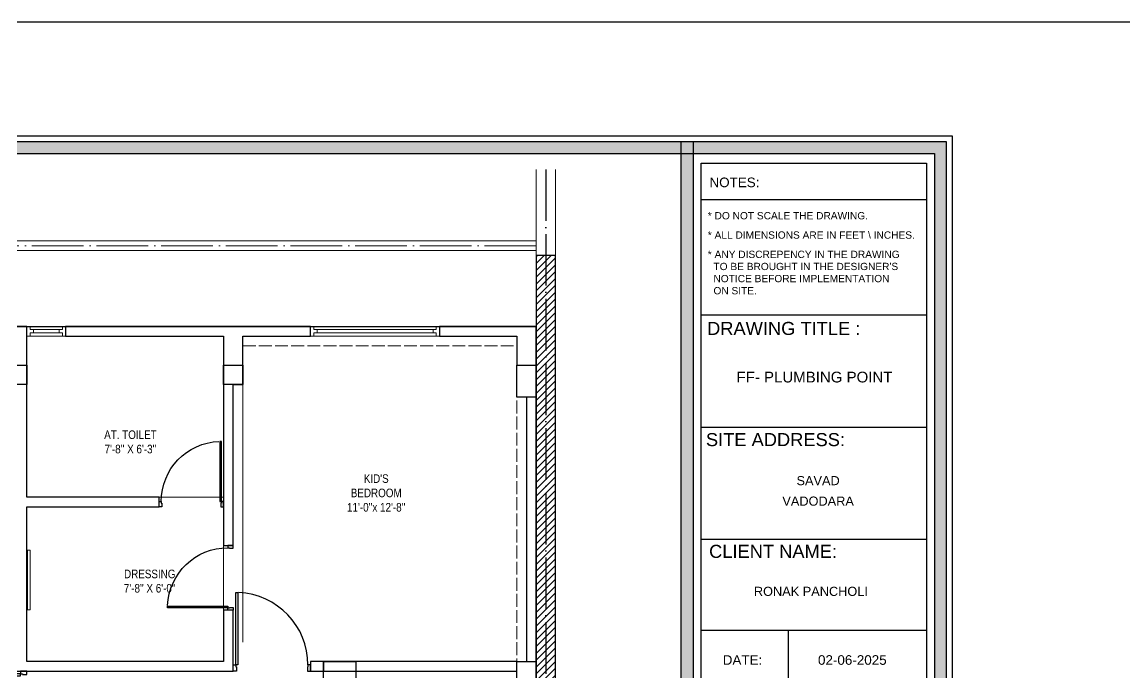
# Model space of a CAD drawing. Header units: millimetres. Extents: x 35877 to 3066687, y -650199 to -40525.
# Drawn here: x 148641 to 149154, y -177386 to -177084 of the extents above; entities that cross this region are included whole.
import ezdxf
from ezdxf.enums import TextEntityAlignment as Align

# ---------------------------------------------------------------- set-up
doc = ezdxf.new("R2010")
doc.units = ezdxf.units.MM
doc.header["$MEASUREMENT"] = 0
doc.linetypes.add('ACAD_ISO02W100', pattern=[15, 12, -3])
doc.linetypes.add('ACAD_ISO04W100', pattern=[30, 24, -3, 0, -3])
for name, color, linetype in [('AR DOOR', 40, 'Continuous'), ('AR ELE-5', 134, 'Continuous'), ('GROUND FLOOR  ( Text )', 251, 'Continuous')]:
    doc.layers.add(name, color=color, linetype=linetype)
for name, color, linetype, lineweight in [('COLUMN', 1, 'Continuous', 30), ('ELEVATION ( SPIRAL STAIR )', 250, 'Continuous', 9), ('FIRST FLOOR', 7, 'Continuous', 9), ('FIRST FLOOR ( DW_RAIL )', 7, 'Continuous', 9), ('FIRST FLOOR ( TEXT )', 7, 'Continuous', 9), ('FIRST FLOOR_( PLine )_', 251, 'Continuous', 30), ('GROUND FLOOR', 7, 'Continuous', 9), ('GROUND FLOOR  ( HATCH )', 251, 'Continuous', 9), ('Labelling', 1, 'Continuous', 25), ('NAME PLATE', 7, 'Continuous', 25), ('X_PLOT', 1, 'Continuous', 9), ('XX~SLAB ( BEAM )~ ( DIM )', 7, 'Continuous', 9)]:
    doc.layers.add(name, color=color, linetype=linetype, lineweight=lineweight)
doc.layers.add('XX~SLAB ( PLINE )', color=251, linetype='Continuous', plot=False)
doc.styles.add('Arial', font='arial.ttf')
doc.styles.add('KATHA', font='swissc.ttf')

# ---------------------------------------------------------------- blocks, each defined once
blk = doc.blocks.new('LAYOUT FILE')
at = {"layer": 'NAME PLATE', "true_color": 0xd39e00}
h = blk.add_hatch(color=42, dxfattribs=at)
h.paths.add_polyline_path([(3346889.83, -513806.18), (3346889.83, -514260.7), (3347535.56, -514260.7), (3347535.56, -513806.18)])
h.paths.add_polyline_path([(3346894.36, -513810.71), (3347531.03, -513810.71), (3347531.03, -514256.17), (3346894.36, -514256.17)], flags=16)
blk.add_hatch(color=42, dxfattribs=at).paths.add_polyline_path([(3347433.6, -514256.17), (3347438.13, -514256.17), (3347438.13, -513806.18), (3347433.6, -513806.18)])
at = {"layer": 'NAME PLATE', "color": 42, "true_color": 0xd39e00}
for p, q in [((3347527.96, -513828.55), (3347441.2, -513828.55)), ((3347527.96, -513872.99), (3347441.2, -513872.99)), ((3347527.96, -513916.26), (3347441.2, -513916.26)), ((3347527.96, -513959.27), (3347441.2, -513959.27)), ((3347527.96, -513994.31), (3347441.2, -513994.31)), ((3347474.77, -513994.31), (3347474.77, -514044.12))]:
    blk.add_line(p, q, dxfattribs=at)
for points in [[(3346887.56, -513803.91), (3347537.83, -513803.91), (3347537.83, -514262.96), (3346887.56, -514262.96)], [(3346889.83, -513806.18), (3347535.56, -513806.18), (3347535.56, -514260.7), (3346889.83, -514260.7)], [(3347433.6, -514256.17), (3347433.6, -513806.18), (3347438.13, -513806.18), (3347438.13, -514256.17)], [(3346894.36, -513810.71), (3347531.03, -513810.71), (3347531.03, -514256.17), (3346894.36, -514256.17)], [(3347441.2, -514252.44), (3347441.2, -513814.44), (3347527.96, -513814.44), (3347527.96, -514252.44)]]:
    blk.add_lwpolyline(points, close=True, dxfattribs=at)
at = {"layer": 'NAME PLATE', "style": 'Arial'}
for s, height, p in [('NOTES:', 3.699, (3347454.07, -513823.73)), ('DRAWING TITLE : ', 5.0338, (3347474.01, -513880.61)), ('SITE ADDRESS:', 5.0338, (3347469.85, -513923.39)), ('CLIENT NAME:', 5.0338, (3347468.93, -513966.4)), ('DATE:', 3.699, (3347457.17, -514007.54)), ('02-06-2025', 3.699, (3347499.44, -514007.54))]:
    blk.add_text(s, height=height, dxfattribs=at).set_placement(p, align=Align.CENTER)
at = {"layer": 'NAME PLATE', "char_height": 2.7974, "width": 108.0765, "attachment_point": 1, "style": 'Arial'}
for s, insert in [('* DO NOT SCALE THE DRAWING.', (3347443.82, -513833.31, 0)), ('* ALL DIMENSIONS ARE IN FEET \\\\ INCHES.', (3347443.82, -513840.75, 0)), ("* ANY DISCREPENCY IN THE DRAWING \\P  TO BE BROUGHT IN THE DESIGNER'S\\P  NOTICE BEFORE IMPLEMENTATION \\P  ON SITE.", (3347443.82, -513848.18, 0))]:
    blk.add_mtext(s, dxfattribs=dict(at, insert=insert))
blk = doc.blocks.new('*U18')
for points in [[(0, 0), (0, 1120), (-30, 1120), (-30, 0)], [(40, 0), (0, 0), (0, -30), (-10, -30), (-10, -100), (40, -100)], [(-1160, 0), (-1120, 0), (-1120, -30), (-1110, -30), (-1110, -100), (-1160, -100)]]:
    blk.add_lwpolyline(points, close=True)
at = {"layer": 'AR ELE-5', "linetype": 'ByBlock', "ltscale": 15}
blk.add_arc((2, -1), 1122, 92.373, 179.9653, dxfattribs=at)
blk = doc.blocks.new('*U19')
for points in [[(-1160, 0), (-1120, 0), (-1120, 30), (-1110, 30), (-1110, 100), (-1160, 100)], [(0, 0), (0, -1120), (-30, -1120), (-30, 0)], [(40, 0), (0, 0), (0, 30), (-10, 30), (-10, 100), (40, 100)]]:
    blk.add_lwpolyline(points, close=True)
at = {"layer": 'AR ELE-5', "linetype": 'ByBlock', "ltscale": 15}
blk.add_arc((2, 1), 1122, 180.0347, 267.627, dxfattribs=at)
blk = doc.blocks.new('*U29')
for points in [[(-40, 0), (0, 0), (0, 30), (10, 30), (10, 100), (-40, 100)], [(0, 0), (0, -1120), (30, -1120), (30, 0)], [(1160, 0), (1120, 0), (1120, 30), (1110, 30), (1110, 100), (1160, 100)]]:
    blk.add_lwpolyline(points, close=True)
at = {"layer": 'AR ELE-5', "linetype": 'ByBlock', "ltscale": 15}
blk.add_arc((-2, 1), 1122, 272.373, 359.9653, dxfattribs=at)

msp = doc.modelspace()

# ---------------------------------------------------------------- hatches: boundary and pattern name
at = {"layer": 'GROUND FLOOR  ( HATCH )'}
h = msp.add_hatch(dxfattribs=at)
h.set_pattern_fill('ANSI31', color=6, scale=18, style=0)
h.set_pattern_definition([(45, (32348.0958, -14922.4795), (-1.590990258, 1.590990258), [])])
h.paths.add_polyline_path([(148888.782, -177192.154), (148879.782, -177192.154), (148879.782, -177535.654), (148888.782, -177535.654)])

# ---------------------------------------------------------------- linework, layer by layer
at = {"layer": 'COLUMN'}
for points in [[(148633.782, -177243.154), (148642.782, -177243.154), (148642.782, -177252.154), (148633.782, -177252.154)], [(148734.282, -177243.154), (148743.282, -177243.154), (148743.282, -177252.154), (148734.282, -177252.154)], [(148870.782, -177243.154), (148879.782, -177243.154), (148879.782, -177258.154), (148870.782, -177258.154)], [(148795.782, -177381.154), (148795.782, -177390.154), (148780.782, -177390.154), (148780.782, -177381.154)], [(148870.782, -177381.154), (148879.782, -177381.154), (148879.782, -177396.154), (148870.782, -177396.154)]]:
    msp.add_lwpolyline(points, close=True, dxfattribs=at)
at = {"layer": 'ELEVATION ( SPIRAL STAIR )', "color": 5}
msp.add_lwpolyline([(148643.133, -177329.345), (148644.283, -177329.345), (148644.283, -177356.964), (148643.133, -177356.964)], close=True, dxfattribs=at)
at = {"layer": 'FIRST FLOOR'}
for p, q in [((148479.282, -177225.154), (148879.782, -177225.154)), ((148642.782, -177304.654), (148642.782, -177225.154)), ((148660.782, -177229.654), (148660.782, -177225.154)), ((148774.782, -177229.654), (148774.782, -177225.154)), ((148834.782, -177229.654), (148834.782, -177225.154)), ((148879.782, -177225.154), (148879.782, -177535.654)), ((148642.782, -177229.654), (148734.282, -177229.654)), ((148734.282, -177381.154), (148734.282, -177229.654)), ((148743.282, -177229.654), (148870.782, -177229.654)), ((148743.282, -177252.154), (148743.282, -177229.654)), ((148738.782, -177327.154), (148738.782, -177252.154)), ((148642.782, -177304.654), (148734.282, -177304.654)), ((148704.282, -177309.154), (148704.282, -177304.654)), ((148642.782, -177309.154), (148704.282, -177309.154)), ((148642.782, -177309.154), (148642.782, -177381.154)), ((148734.282, -177327.154), (148738.782, -177327.154)), ((148734.282, -177357.154), (148738.782, -177357.154)), ((148738.782, -177385.654), (148738.782, -177357.154)), ((148638.282, -177385.654), (148738.782, -177385.654)), ((148642.782, -177381.154), (148734.282, -177381.154)), ((148780.782, -177381.154), (148780.782, -177385.654)), ((148780.782, -177381.154), (148870.782, -177381.154)), ((148780.782, -177385.654), (148870.782, -177385.654))]:
    msp.add_line(p, q, dxfattribs=at)
at = {"layer": 'FIRST FLOOR ( DW_RAIL )'}
for points in [[(148660.782, -177225.154), (148659.282, -177225.154), (148659.282, -177226.654), (148657.782, -177226.654), (148657.782, -177228.154), (148645.782, -177228.154), (148645.782, -177226.654), (148644.282, -177226.654), (148644.282, -177225.154), (148642.782, -177225.154), (148642.782, -177229.654), (148644.282, -177229.654), (148644.282, -177228.154), (148645.782, -177228.154), (148645.782, -177226.654), (148657.782, -177226.654), (148657.782, -177228.154), (148659.282, -177228.154), (148659.282, -177229.654), (148660.782, -177229.654), (148660.782, -177225.154), (148642.782, -177225.154), (148642.782, -177229.654), (148660.782, -177229.654)], [(148834.782, -177225.154), (148833.282, -177225.154), (148833.282, -177226.654), (148831.782, -177226.654), (148831.782, -177228.154), (148777.782, -177228.154), (148777.782, -177226.654), (148776.282, -177226.654), (148776.282, -177225.154), (148774.782, -177225.154), (148774.782, -177229.654), (148776.282, -177229.654), (148776.282, -177228.154), (148777.782, -177228.154), (148777.782, -177226.654), (148831.782, -177226.654), (148831.782, -177228.154), (148833.282, -177228.154), (148833.282, -177229.654), (148834.782, -177229.654), (148834.782, -177225.154), (148774.782, -177225.154), (148774.782, -177229.654), (148834.782, -177229.654)]]:
    msp.add_lwpolyline(points, close=True, dxfattribs=at)
at = {"layer": 'FIRST FLOOR_( PLine )_'}
for p, q in [((148642.782, -177225.154), (148479.282, -177225.154)), ((148642.782, -177304.654), (148642.782, -177225.154)), ((148879.782, -177225.154), (148834.782, -177225.154)), ((148834.782, -177225.154), (148834.782, -177229.654)), ((148879.782, -177535.654), (148879.782, -177225.154)), ((148834.782, -177229.654), (148870.782, -177229.654)), ((148870.782, -177229.654), (148870.782, -177243.154)), ((148875.282, -177258.154), (148875.282, -177381.154)), ((148704.282, -177304.654), (148642.782, -177304.654)), ((148704.282, -177309.154), (148704.282, -177304.654)), ((148642.782, -177381.154), (148642.782, -177309.154)), ((148642.782, -177309.154), (148704.282, -177309.154)), ((148738.782, -177357.154), (148734.282, -177357.154)), ((148734.282, -177357.154), (148734.282, -177381.154)), ((148738.782, -177385.654), (148738.782, -177357.154)), ((148638.282, -177385.654), (148738.782, -177385.654)), ((148734.282, -177381.154), (148642.782, -177381.154)), ((148870.782, -177381.154), (148780.782, -177381.154)), ((148780.782, -177381.154), (148780.782, -177385.654)), ((148780.782, -177385.654), (148870.782, -177385.654))]:
    msp.add_line(p, q, dxfattribs=at)
for points in [[(148743.282, -177229.654), (148774.782, -177229.654), (148774.782, -177225.154), (148660.782, -177225.154), (148660.782, -177229.654), (148734.282, -177229.654), (148734.282, -177327.154), (148738.782, -177327.154), (148738.782, -177252.154), (148743.282, -177252.154)], [(148774.782, -177385.654), (148780.782, -177385.654), (148780.782, -177381.154), (148774.782, -177381.154)]]:
    msp.add_lwpolyline(points, close=True, dxfattribs=at)
at = {"layer": 'GROUND FLOOR'}
for p, q in [((148879.782, -177152.105), (148879.782, -177673.038)), ((148879.782, -177152.105), (148879.782, -177249.154)), ((148888.782, -177152.105), (148888.782, -177673.038)), ((148379.532, -177185.404), (148879.782, -177185.404)), ((148384.032, -177189.904), (148879.782, -177189.904))]:
    msp.add_line(p, q, dxfattribs=at)
at = {"layer": 'GROUND FLOOR', "color": 1, "linetype": 'ACAD_ISO04W100'}
msp.add_line((148884.282, -177152.105), (148884.282, -177535.654), dxfattribs=at)
msp.add_lwpolyline([(148879.782, -177187.654), (148381.782, -177187.654), (148381.782, -177650.154), (148879.782, -177650.154)], dxfattribs=at)
at = {"layer": 'GROUND FLOOR', "color": 6, "lineweight": 30}
msp.add_lwpolyline([(148888.782, -177192.154), (148879.782, -177192.154), (148879.782, -177535.654), (148888.782, -177535.654)], close=True, dxfattribs=at)
at = {"layer": 'Labelling', "color": 251, "linetype": 'ACAD_ISO02W100', "lineweight": 0, "ltscale": 0.5, "true_color": 0x636466}
for p, q in [((148870.782, -177229.654), (148870.782, -177381.154)), ((148743.282, -177234.154), (148870.782, -177234.154))]:
    msp.add_line(p, q, dxfattribs=at)
at = {"layer": 'Labelling', "color": 251, "linetype": 'ACAD_ISO02W100', "lineweight": 0, "ltscale": 10, "true_color": 0x636466}
msp.add_line((148743.282, -177252.154), (148743.282, -177385.654), dxfattribs=at)
at = {"layer": 'X_PLOT', "linetype": 'ACAD_ISO04W100', "lineweight": 30}
msp.add_line((148884.282, -177152.105), (148884.282, -177673.038), dxfattribs=at)
at = {"layer": 'XX~SLAB ( BEAM )~ ( DIM )', "color": 3, "lineweight": 30}
msp.add_lwpolyline([(150047.032, -177083.561), (147264.147, -177083.561), (147264.147, -177736.619), (150047.032, -177736.619)], close=True, dxfattribs=at)
at = {"layer": 'XX~SLAB ( PLINE )'}
msp.add_lwpolyline([(148474.782, -177225.154), (148879.782, -177225.154), (148879.782, -177535.654), (148870.782, -177535.654), (148850.977, -177535.654), (148810.64, -177535.654), (148785.282, -177535.654), (148642.782, -177535.654), (148642.782, -177571.654), (148474.782, -177571.654)], close=True, dxfattribs=at)

# ---------------------------------------------------------------- block references
at = {"layer": 'AR DOOR', "linetype": 'ByBlock', "lineweight": -2, "extrusion": (0, 0, -1)}
for name, p, xscale, yscale, zscale, rotation in [('*U19', (-148733.282, -177306.654), 0.02500000000004618, 0.02500000000004618, -0.02500000000004618, 180), ('*U29', (-148736.282, -177356.154), 0.02500000000004618, 0.02500000000004618, -0.02500000000004618, 90), ('*U19', (-148739.982, -177382.654), -0.02999999999996949, 0.02999999999996949, -0.02999999999996949, 180), ('*U18', (-148639.782, -177386.854), -0.02999999999996949, 0.02999999999996949, -0.02999999999996949, 270)]:
    msp.add_blockref(name, p, dxfattribs=dict(at, xscale=xscale, yscale=yscale, zscale=zscale, rotation=rotation))
at = {"layer": 'NAME PLATE', "lineweight": 0, "xscale": 1.209046105522275, "yscale": 1.209046105522275, "zscale": 1.209046105522275}
msp.add_blockref('LAYOUT FILE', (-3898254.274, 444076.196, 0.126), dxfattribs=at)

# ---------------------------------------------------------------- texts
at = {"layer": 'FIRST FLOOR ( TEXT )', "char_height": 4, "attachment_point": 5, "style": 'KATHA'}
for s, insert in [("AT. TOILET\\P7'-8'' X 6'-3''", (148690.966, -177278.921)), ("KID'S\\PBEDROOM\\P11'-0''x 12'-8''", (148805.336, -177302.678)), ("DRESSING\\P7'-8'' X 6'-0''", (148699.951, -177343.703))]:
    msp.add_mtext(s, dxfattribs=dict(at, insert=insert))
at = {"layer": 'GROUND FLOOR  ( Text )', "insert": (149009.274, -177248.78), "char_height": 5, "width": 121.24935, "attachment_point": 5, "style": 'Arial'}
msp.add_mtext('FF- PLUMBING POINT', dxfattribs=at)
at = {"layer": 'NAME PLATE', "style": 'Arial'}
for s, height, p in [(' SAVAD ', 4.2457, (149010.962, -177299.048, 0.126)), ('VADODARA', 4.2457, (149010.962, -177308.58, 0.126)), ('RONAK PANCHOLI    ', 4.24568, (149010.9, -177350.561, 0.126))]:
    msp.add_text(s, height=height, dxfattribs=at).set_placement(p, align=Align.CENTER)

doc.saveas('drawing.dxf')
